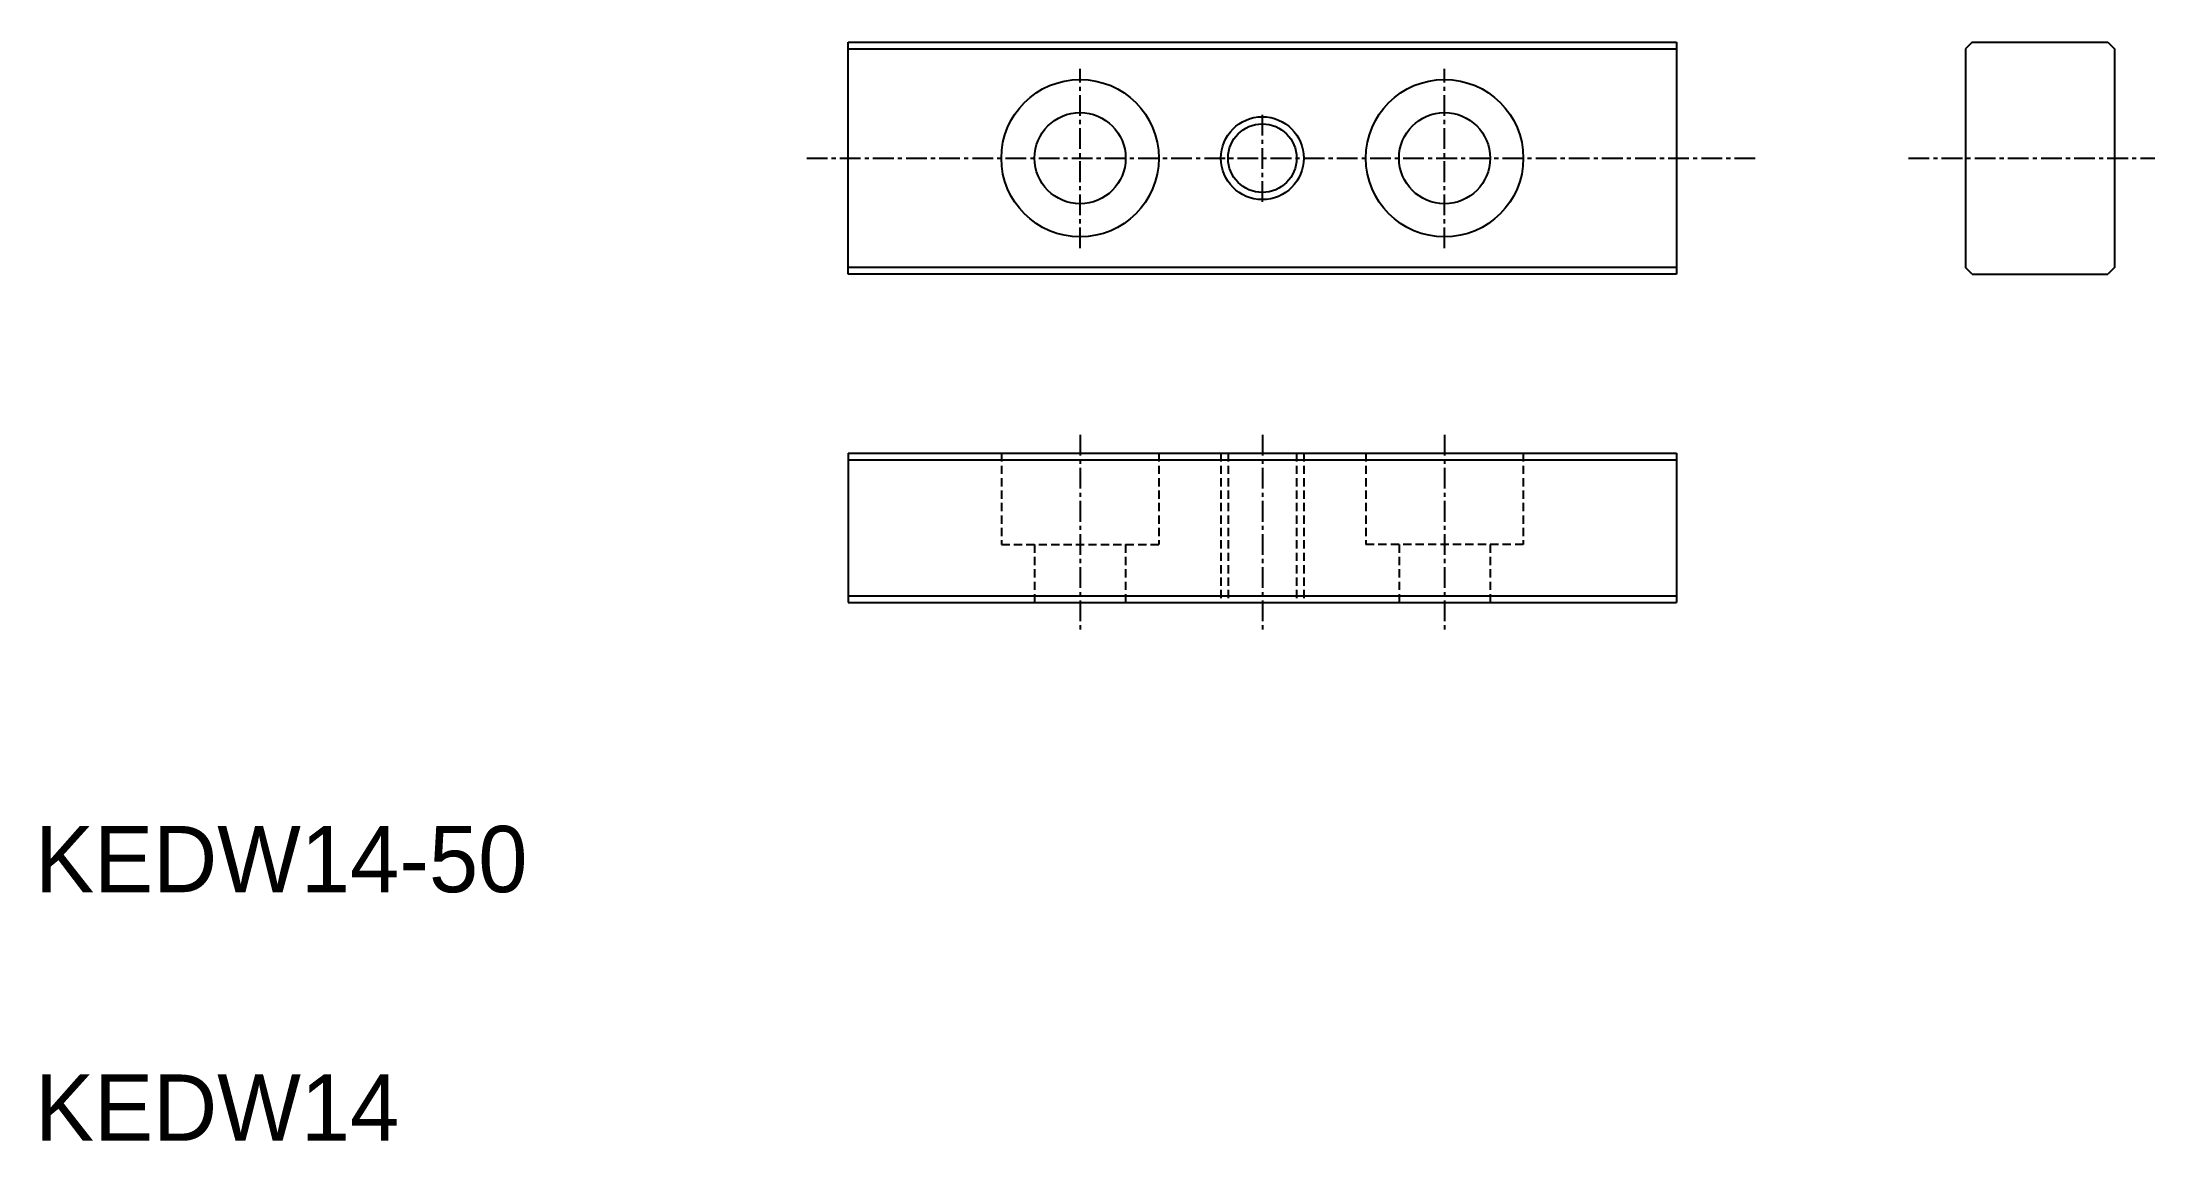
# Model space of a CAD drawing. Extents: x 10 to 138, y 10 to 76.
import ezdxf

# ---------------------------------------------------------------- set-up
doc = ezdxf.new("R2010")
doc.units = 0
doc.linetypes.add('CENTER', pattern=[2, 1.25, -0.25, 0.25, -0.25])
doc.linetypes.add('DASHED', pattern=[0.75, 0.5, -0.25])
doc.layers.get('0').update_dxf_attribs({"linetype": 'CONTINUOUS'})
doc.layers.add('CENTER', color=1, linetype='CENTER')

msp = doc.modelspace()

# ---------------------------------------------------------------- linework, layer by layer
at = {"color": 7, "linetype": 'CONTINUOUS'}
for p, q in [((59.08, 76.3), (109.08, 76.3)), ((59.08, 62.3), (59.08, 76.3)), ((109.08, 76.3), (109.08, 62.3)), ((126.92, 76.3), (126.52, 75.9)), ((126.52, 75.9), (126.52, 62.7)), ((126.92, 76.3), (135.12, 76.3)), ((135.12, 76.3), (135.52, 75.9)), ((135.52, 75.9), (135.52, 62.7)), ((126.92, 62.3), (126.52, 62.7)), ((135.52, 62.7), (135.12, 62.3)), ((109.08, 62.3), (59.08, 62.3)), ((126.92, 62.3), (135.12, 62.3)), ((59.08, 51.49), (109.08, 51.49)), ((59.08, 51.49), (59.08, 42.49)), ((109.08, 51.49), (109.08, 42.49)), ((59.08, 42.49), (109.08, 42.49))]:
    msp.add_line(p, q, dxfattribs=at)
at = {"color": 3, "linetype": 'CONTINUOUS'}
for p, q in [((59.08, 75.9), (109.08, 75.9)), ((109.08, 62.7), (59.08, 62.7)), ((59.08, 51.09), (109.08, 51.09)), ((59.08, 42.89), (109.08, 42.89))]:
    msp.add_line(p, q, dxfattribs=at)
at = {"color": 3, "linetype": 'DASHED'}
for p, q in [((68.33, 51.49), (68.33, 45.99)), ((77.83, 51.49), (77.83, 45.99)), ((81.58, 51.49), (81.58, 42.49)), ((82.02, 51.49), (82.02, 42.49)), ((86.15, 51.49), (86.15, 42.49)), ((86.58, 51.49), (86.58, 42.49)), ((90.33, 51.49), (90.33, 45.99)), ((99.83, 51.49), (99.83, 45.99)), ((68.33, 45.99), (77.83, 45.99)), ((68.33, 45.99), (77.83, 45.99)), ((70.33, 45.99), (70.33, 42.49)), ((75.83, 45.99), (75.83, 42.49)), ((99.83, 45.99), (90.33, 45.99)), ((99.83, 45.99), (90.33, 45.99)), ((92.33, 45.99), (92.33, 42.49)), ((97.83, 45.99), (97.83, 42.49))]:
    msp.add_line(p, q, dxfattribs=at)
at = {"color": 7, "linetype": 'CONTINUOUS'}
for centre, radius in [((73.08, 69.3), 4.75), ((95.08, 69.3), 4.75), ((73.08, 69.3), 2.75), ((95.08, 69.3), 2.75), ((84.08, 69.3), 2.07)]:
    msp.add_circle(centre, radius, dxfattribs=at)
at = {"color": 3, "linetype": 'CONTINUOUS'}
msp.add_circle((84.08, 69.3), 2.5, dxfattribs=at)
at = {"layer": 'CENTER', "color": 1, "linetype": 'CENTER'}
for p, q in [((73.08, 63.86), (73.08, 74.7)), ((95.08, 63.86), (95.08, 74.7)), ((84.08, 66.66), (84.08, 72)), ((56.58, 69.3), (114.08, 69.3)), ((123.08, 69.3), (137.94, 69.3)), ((73.08, 52.61), (73.08, 40.83)), ((84.08, 52.61), (84.08, 40.83)), ((95.08, 52.61), (95.08, 40.83))]:
    msp.add_line(p, q, dxfattribs=at)

# ---------------------------------------------------------------- texts
at = {"color": 7, "linetype": 'CONTINUOUS'}
for s, p in [('KEDW14-50', (10, 25)), ('KEDW14', (10, 10))]:
    msp.add_text(s, height=4, dxfattribs=at).set_placement(p)

doc.saveas('drawing.dxf')
